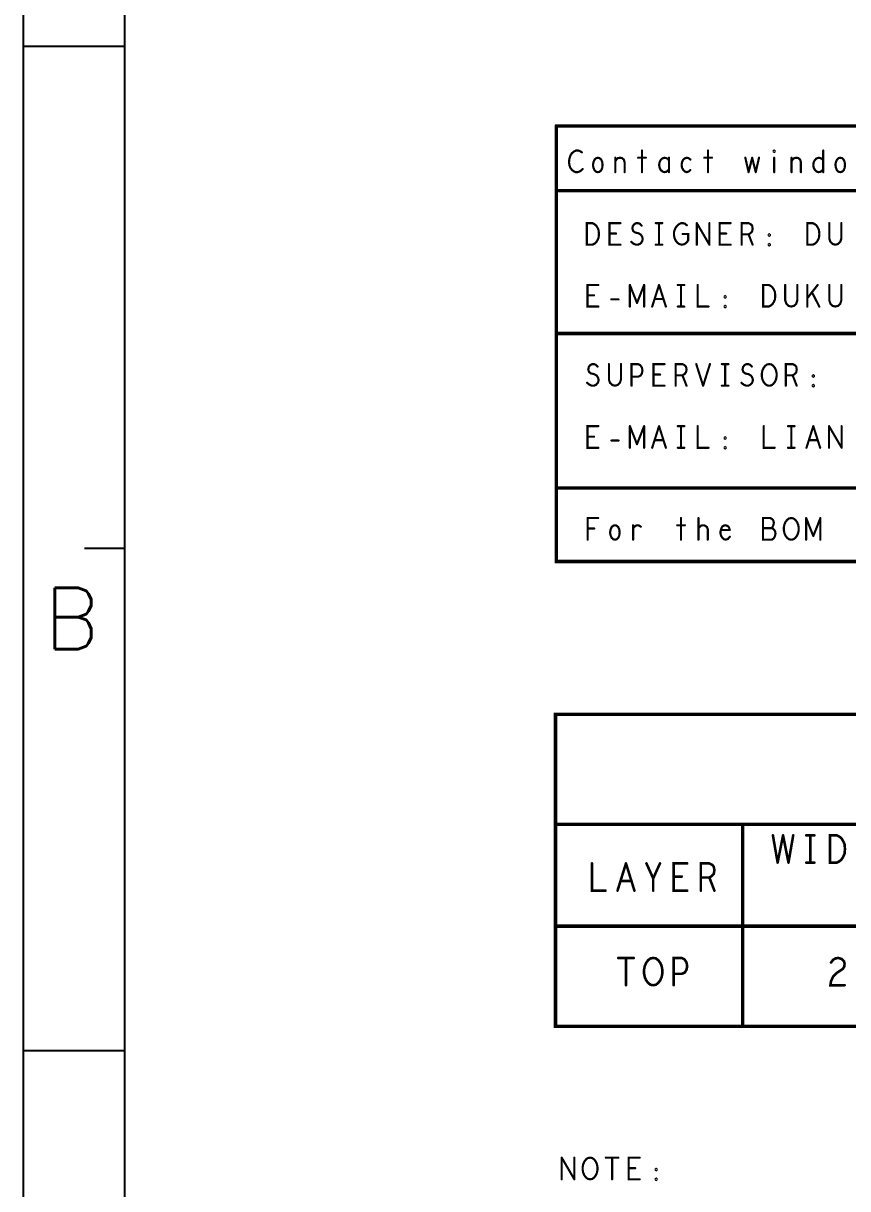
# Model space of a CAD drawing. Header units: millimetres. Extents: x 3362 to 3827, y -139 to 191.
# Drawn here: x 3361.8 to 3410.2, y 55.4 to 123.9 of the extents above; entities that cross this region are included whole.
import ezdxf

# ---------------------------------------------------------------- set-up
doc = ezdxf.new("R2010")
doc.units = ezdxf.units.MM
doc.header["$LTSCALE"] = 23.1
doc.linetypes.add('PHANTOM', pattern=[29.5, 9.5, -1.5, 3, -1.5, 3, -1.5, 9.5])
doc.layers.get('0').update_dxf_attribs({"linetype": 'CONTINUOUS'})
doc.layers.add('0PAPERF', color=2, linetype='PHANTOM', plot=False)
doc.styles.add('SIMPLEX', font='simplex.shx')

# ---------------------------------------------------------------- blocks, each defined once
blk = doc.blocks.new('PAD_R1')
at = {"const_width": 0.5}
blk.add_lwpolyline([(0.25, 0, 1), (-0.25, 0, 1)], format="xyb", close=True, dxfattribs=at)

msp = doc.modelspace()

# ---------------------------------------------------------------- linework, layer by layer
for p, q in [((3367.728, 181.48), (3367.728, -133.505)), ((3367.728, 122.494), (3361.829, 122.494)), ((3367.728, 93.001), (3365.369, 93.001)), ((3367.728, 63.508), (3361.829, 63.508))]:
    msp.add_line(p, q)
for points, const_width in [([(3393.113, 117.828), (3514.932, 117.828)], 0.203), ([(3393.113, 105.636), (3393.113, 117.828)], 0.203), ([(3393.113, 114.018), (3393.113, 117.828)], 0.203), ([(3394.612, 116.275), (3394.516, 116.339), (3394.403, 116.381), (3394.275, 116.381), (3394.13, 116.317), (3394.017, 116.212), (3393.937, 116.085), (3393.873, 115.873), (3393.857, 115.682), (3393.889, 115.492), (3393.937, 115.365), (3394.033, 115.238), (3394.146, 115.153), (3394.259, 115.111), (3394.371, 115.111), (3394.484, 115.153), (3394.58, 115.217), (3394.661, 115.301)], 0.127), ([(3398.145, 116.381), (3398.145, 115.111)], 0.127), ([(3402.031, 116.381), (3402.031, 115.111)], 0.127), ([(3408.798, 116.381), (3408.798, 115.111)], 0.127), ([(3396.576, 115.746), (3396.64, 115.852), (3396.737, 115.936), (3396.865, 115.958), (3396.978, 115.936), (3397.075, 115.852), (3397.123, 115.704), (3397.123, 115.111)], 0.127), ([(3396.576, 115.111), (3396.576, 115.958)], 0.127), ([(3397.919, 115.958), (3398.37, 115.958)], 0.127), ([(3399.73, 115.809), (3399.665, 115.894), (3399.569, 115.936), (3399.456, 115.958), (3399.344, 115.915), (3399.247, 115.831), (3399.183, 115.704), (3399.151, 115.534), (3399.183, 115.365), (3399.247, 115.238), (3399.344, 115.153), (3399.456, 115.111), (3399.569, 115.132), (3399.665, 115.196), (3399.73, 115.28)], 0.127), ([(3399.73, 115.111), (3399.73, 115.958)], 0.127), ([(3400.993, 115.852), (3400.88, 115.936), (3400.784, 115.958), (3400.655, 115.915), (3400.559, 115.831), (3400.494, 115.682), (3400.478, 115.534), (3400.494, 115.386), (3400.559, 115.259), (3400.655, 115.153), (3400.784, 115.111), (3400.896, 115.153), (3400.993, 115.238)], 0.127), ([(3401.806, 115.958), (3402.256, 115.958)], 0.127), ([(3404.22, 115.958), (3404.413, 115.111)], 0.127), ([(3404.413, 115.111), (3404.622, 115.958)], 0.127), ([(3404.622, 115.958), (3404.831, 115.111)], 0.127), ([(3404.831, 115.111), (3405.024, 115.958)], 0.127), ([(3405.917, 115.958), (3405.917, 115.111)], 0.127), ([(3406.939, 115.746), (3407.004, 115.852), (3407.1, 115.936), (3407.229, 115.958), (3407.341, 115.936), (3407.438, 115.852), (3407.486, 115.704), (3407.486, 115.111)], 0.127), ([(3406.939, 115.111), (3406.939, 115.958)], 0.127), ([(3408.798, 115.301), (3408.733, 115.196), (3408.637, 115.132), (3408.524, 115.111), (3408.395, 115.153), (3408.299, 115.259), (3408.234, 115.386), (3408.218, 115.534), (3408.234, 115.682), (3408.299, 115.809), (3408.395, 115.915), (3408.524, 115.958), (3408.637, 115.936), (3408.717, 115.894), (3408.798, 115.809)], 0.127), ([(3393.113, 114.018), (3393.113, 114.037)], 0.203), ([(3514.932, 114.018), (3393.113, 114.018)], 0.203), ([(3396.879, 110.848), (3396.235, 110.848), (3396.235, 112.118), (3396.879, 112.118)], 0.127), ([(3397.515, 111.017), (3397.643, 110.911), (3397.788, 110.848), (3397.917, 110.848), (3398.045, 110.911), (3398.142, 111.017), (3398.19, 111.165), (3398.158, 111.313), (3398.078, 111.44), (3397.933, 111.525), (3397.74, 111.567), (3397.627, 111.652), (3397.579, 111.8), (3397.611, 111.948), (3397.692, 112.054), (3397.804, 112.118), (3397.917, 112.118), (3398.029, 112.075), (3398.126, 111.97)], 0.127), ([(3398.955, 112.118), (3399.341, 112.118)], 0.127), ([(3399.148, 112.118), (3399.148, 110.848)], 0.127), ([(3400.54, 111.483), (3400.862, 111.483), (3400.862, 111.102), (3400.765, 110.975), (3400.652, 110.89), (3400.491, 110.848), (3400.331, 110.89), (3400.218, 110.975), (3400.121, 111.102), (3400.057, 111.25), (3400.025, 111.419), (3400.025, 111.567), (3400.057, 111.694), (3400.121, 111.843), (3400.218, 111.97), (3400.314, 112.054), (3400.443, 112.118), (3400.556, 112.118), (3400.685, 112.075), (3400.781, 111.991)], 0.127), ([(3401.369, 110.848), (3401.369, 112.118)], 0.127), ([(3401.369, 112.118), (3402.109, 110.848)], 0.127), ([(3402.109, 110.848), (3402.109, 112.118)], 0.127), ([(3403.356, 110.848), (3402.712, 110.848), (3402.712, 112.118), (3403.356, 112.118)], 0.127), ([(3404.008, 110.848), (3404.008, 112.118), (3404.41, 112.118), (3404.538, 112.054), (3404.619, 111.97), (3404.651, 111.8), (3404.619, 111.631), (3404.522, 111.525), (3404.41, 111.462), (3404.008, 111.462)], 0.127), ([(3409.157, 112.118), (3409.157, 111.208), (3409.221, 111.017), (3409.35, 110.89), (3409.511, 110.848), (3409.672, 110.89), (3409.801, 111.017), (3409.865, 111.208), (3409.865, 112.118)], 0.127), ([(3396.621, 111.504), (3396.235, 111.504)], 0.127), ([(3398.955, 110.848), (3399.341, 110.848)], 0.127), ([(3403.098, 111.504), (3402.712, 111.504)], 0.127), ([(3404.41, 111.462), (3404.651, 110.848)], 0.127), ([(3395.583, 107.216), (3394.94, 107.216), (3394.94, 108.486), (3395.583, 108.486)], 0.127), ([(3397.434, 107.216), (3397.434, 108.486)], 0.127), ([(3397.434, 108.486), (3397.852, 107.427)], 0.127), ([(3397.852, 107.427), (3398.271, 108.486)], 0.127), ([(3398.271, 108.486), (3398.271, 107.216)], 0.127), ([(3398.746, 107.216), (3399.148, 108.486)], 0.127), ([(3399.148, 108.486), (3399.55, 107.216)], 0.127), ([(3400.25, 108.486), (3400.636, 108.486)], 0.127), ([(3400.443, 108.486), (3400.443, 107.216)], 0.127), ([(3401.417, 108.486), (3401.417, 107.216), (3402.06, 107.216)], 0.127), ([(3406.566, 108.486), (3406.566, 107.576), (3406.631, 107.385), (3406.759, 107.258), (3406.92, 107.216), (3407.081, 107.258), (3407.21, 107.385), (3407.274, 107.576), (3407.274, 108.486)], 0.127), ([(3407.862, 107.216), (3407.862, 108.486)], 0.127), ([(3408.473, 108.486), (3407.862, 107.703)], 0.127), ([(3409.157, 108.486), (3409.157, 107.576), (3409.221, 107.385), (3409.35, 107.258), (3409.511, 107.216), (3409.672, 107.258), (3409.801, 107.385), (3409.865, 107.576), (3409.865, 108.486)], 0.127), ([(3395.326, 107.872), (3394.94, 107.872)], 0.127), ([(3396.348, 107.639), (3396.766, 107.639)], 0.127), ([(3399.405, 107.66), (3398.891, 107.66)], 0.127), ([(3408.569, 107.216), (3408.135, 108.062)], 0.127), ([(3400.25, 107.216), (3400.636, 107.216)], 0.127), ([(3393.113, 96.561), (3393.113, 105.636), (3514.932, 105.636)], 0.203), ([(3394.924, 102.737), (3395.053, 102.631), (3395.197, 102.567), (3395.326, 102.567), (3395.455, 102.631), (3395.551, 102.737), (3395.599, 102.885), (3395.567, 103.033), (3395.487, 103.16), (3395.342, 103.245), (3395.149, 103.287), (3395.036, 103.372), (3394.988, 103.52), (3395.02, 103.668), (3395.101, 103.774), (3395.213, 103.837), (3395.326, 103.837), (3395.439, 103.795), (3395.535, 103.689)], 0.127), ([(3396.203, 103.837), (3396.203, 102.927), (3396.267, 102.737), (3396.396, 102.61), (3396.557, 102.567), (3396.718, 102.61), (3396.847, 102.737), (3396.911, 102.927), (3396.911, 103.837)], 0.127), ([(3397.531, 102.567), (3397.531, 103.837), (3397.917, 103.837), (3398.045, 103.774), (3398.142, 103.626), (3398.174, 103.456), (3398.142, 103.287), (3398.061, 103.16), (3397.917, 103.096), (3397.531, 103.096)], 0.127), ([(3399.47, 102.567), (3398.826, 102.567), (3398.826, 103.837), (3399.47, 103.837)], 0.127), ([(3400.121, 102.567), (3400.121, 103.837), (3400.524, 103.837), (3400.652, 103.774), (3400.733, 103.689), (3400.765, 103.52), (3400.733, 103.35), (3400.636, 103.245), (3400.524, 103.181), (3400.121, 103.181)], 0.127), ([(3401.337, 103.837), (3401.739, 102.567)], 0.127), ([(3401.739, 102.567), (3402.141, 103.837)], 0.127), ([(3402.841, 103.837), (3403.227, 103.837)], 0.127), ([(3403.034, 103.837), (3403.034, 102.567)], 0.127), ([(3403.992, 102.737), (3404.12, 102.631), (3404.265, 102.567), (3404.394, 102.567), (3404.522, 102.631), (3404.619, 102.737), (3404.667, 102.885), (3404.635, 103.033), (3404.555, 103.16), (3404.41, 103.245), (3404.217, 103.287), (3404.104, 103.372), (3404.056, 103.52), (3404.088, 103.668), (3404.169, 103.774), (3404.281, 103.837), (3404.394, 103.837), (3404.506, 103.795), (3404.603, 103.689)], 0.127), ([(3406.598, 102.567), (3406.598, 103.837), (3407.001, 103.837), (3407.129, 103.774), (3407.21, 103.689), (3407.242, 103.52), (3407.21, 103.35), (3407.113, 103.245), (3407.001, 103.181), (3406.598, 103.181)], 0.127), ([(3399.212, 103.223), (3398.826, 103.223)], 0.127), ([(3400.524, 103.181), (3400.765, 102.567)], 0.127), ([(3407.001, 103.181), (3407.242, 102.567)], 0.127), ([(3402.841, 102.567), (3403.227, 102.567)], 0.127), ([(3395.583, 98.923), (3394.94, 98.923), (3394.94, 100.193), (3395.583, 100.193)], 0.127), ([(3397.434, 98.923), (3397.434, 100.193)], 0.127), ([(3397.434, 100.193), (3397.852, 99.134)], 0.127), ([(3397.852, 99.134), (3398.271, 100.193)], 0.127), ([(3398.271, 100.193), (3398.271, 98.923)], 0.127), ([(3398.746, 98.923), (3399.148, 100.193)], 0.127), ([(3399.148, 100.193), (3399.55, 98.923)], 0.127), ([(3400.25, 100.193), (3400.636, 100.193)], 0.127), ([(3400.443, 100.193), (3400.443, 98.923)], 0.127), ([(3401.417, 100.193), (3401.417, 98.923), (3402.06, 98.923)], 0.127), ([(3405.303, 100.193), (3405.303, 98.923), (3405.947, 98.923)], 0.127), ([(3406.727, 100.193), (3407.113, 100.193)], 0.127), ([(3406.92, 100.193), (3406.92, 98.923)], 0.127), ([(3407.814, 98.923), (3408.216, 100.193)], 0.127), ([(3408.216, 100.193), (3408.618, 98.923)], 0.127), ([(3409.141, 100.193), (3409.881, 98.923)], 0.127), ([(3409.141, 98.923), (3409.141, 100.193)], 0.127), ([(3409.881, 98.923), (3409.881, 100.193)], 0.127), ([(3395.326, 99.579), (3394.94, 99.579)], 0.127), ([(3396.348, 99.346), (3396.766, 99.346)], 0.127), ([(3399.405, 99.367), (3398.891, 99.367)], 0.127), ([(3408.473, 99.367), (3407.958, 99.367)], 0.127), ([(3400.25, 98.923), (3400.636, 98.923)], 0.127), ([(3406.727, 98.923), (3407.113, 98.923)], 0.127), ([(3514.932, 92.243), (3393.113, 92.243), (3393.113, 96.561), (3514.932, 96.561)], 0.203), ([(3394.956, 93.525), (3394.956, 94.795), (3395.567, 94.795)], 0.127), ([(3400.443, 94.795), (3400.443, 93.525)], 0.127), ([(3401.465, 93.525), (3401.465, 94.795)], 0.127), ([(3405.754, 94.202), (3405.818, 94.266), (3405.866, 94.372), (3405.898, 94.52), (3405.866, 94.647), (3405.802, 94.732), (3405.689, 94.795), (3405.255, 94.795), (3405.255, 93.525), (3405.786, 93.525), (3405.898, 93.61), (3405.963, 93.737), (3405.995, 93.885), (3405.963, 94.033), (3405.866, 94.16), (3405.754, 94.202), (3405.255, 94.202)], 0.127), ([(3407.797, 94.795), (3408.216, 93.737)], 0.127), ([(3407.797, 93.525), (3407.797, 94.795)], 0.127), ([(3408.216, 93.737), (3408.634, 94.795)], 0.127), ([(3408.634, 94.795), (3408.634, 93.525)], 0.127), ([(3395.342, 94.181), (3394.956, 94.181)], 0.127), ([(3397.627, 94.202), (3397.708, 94.287), (3397.788, 94.351), (3397.901, 94.372), (3397.981, 94.351), (3398.078, 94.287)], 0.127), ([(3397.627, 93.525), (3397.627, 94.372)], 0.127), ([(3400.218, 94.372), (3400.669, 94.372)], 0.127), ([(3401.465, 94.181), (3401.546, 94.287), (3401.626, 94.351), (3401.755, 94.372), (3401.851, 94.351), (3401.964, 94.266), (3402.012, 94.139), (3402.012, 93.525)], 0.127), ([(3403.308, 94.097), (3403.259, 94.245), (3403.179, 94.329), (3403.066, 94.372), (3402.954, 94.351), (3402.857, 94.287), (3402.793, 94.139), (3402.76, 94.012), (3402.76, 93.885), (3402.793, 93.758), (3402.873, 93.631), (3402.97, 93.546), (3403.082, 93.525), (3403.195, 93.567), (3403.308, 93.694)], 0.127), ([(3402.793, 94.097), (3403.308, 94.097)], 0.127), ([(3514.897, 83.271), (3393.064, 83.271), (3393.064, 76.804)], 0.203), ([(3514.889, 64.946), (3393.064, 64.946), (3393.064, 76.804), (3514.894, 76.793)], 0.203), ([(3404.069, 64.946), (3404.069, 76.804)], 0.203), ([(3405.841, 76.157), (3406.119, 74.557)], 0.152), ([(3406.119, 74.557), (3406.438, 76.157)], 0.152), ([(3406.438, 76.157), (3406.756, 74.557)], 0.152), ([(3406.756, 74.557), (3407.035, 76.157)], 0.152), ([(3407.799, 76.157), (3408.277, 76.157)], 0.152), ([(3408.038, 76.157), (3408.038, 74.557)], 0.152), ([(3407.799, 74.557), (3408.277, 74.557)], 0.152), ([(3395.207, 74.51), (3395.207, 72.91), (3396.003, 72.91)], 0.152), ([(3396.707, 72.91), (3397.205, 74.51)], 0.152), ([(3397.205, 74.51), (3397.702, 72.91)], 0.152), ([(3398.805, 72.91), (3398.805, 73.63), (3398.407, 74.51)], 0.152), ([(3399.203, 74.51), (3398.805, 73.63)], 0.152), ([(3400.803, 72.91), (3400.007, 72.91), (3400.007, 74.51), (3400.803, 74.51)], 0.152), ([(3401.607, 72.91), (3401.607, 74.51), (3402.105, 74.51), (3402.264, 74.43), (3402.363, 74.323), (3402.403, 74.11), (3402.363, 73.897), (3402.244, 73.763), (3402.105, 73.683), (3401.607, 73.683)], 0.152), ([(3397.523, 73.47), (3396.886, 73.47)], 0.152), ([(3400.485, 73.737), (3400.007, 73.737)], 0.152), ([(3402.105, 73.683), (3402.403, 72.91)], 0.152), ([(3393.048, 70.825), (3510.777, 70.825)], 0.203), ([(3396.747, 68.956), (3397.662, 68.956)], 0.152), ([(3397.205, 68.956), (3397.205, 67.356)], 0.152), ([(3400.007, 67.356), (3400.007, 68.956), (3400.485, 68.956), (3400.644, 68.876), (3400.763, 68.69), (3400.803, 68.476), (3400.763, 68.263), (3400.664, 68.103), (3400.485, 68.023), (3400.007, 68.023)], 0.152), ([(3409.26, 68.69), (3409.379, 68.85), (3409.519, 68.93), (3409.678, 68.956), (3409.877, 68.903), (3410.016, 68.77), (3410.056, 68.61), (3410.036, 68.45), (3409.956, 68.316), (3409.559, 68.05), (3409.379, 67.863), (3409.26, 67.596), (3409.22, 67.356), (3410.056, 67.356)], 0.152), ([(3393.429, 57.227), (3394.169, 55.957)], 0.127), ([(3393.429, 55.957), (3393.429, 57.227)], 0.127), ([(3394.169, 55.957), (3394.169, 57.227)], 0.127), ([(3396.02, 57.227), (3396.76, 57.227)], 0.127), ([(3396.39, 57.227), (3396.39, 55.957)], 0.127), ([(3398.007, 55.957), (3397.363, 55.957), (3397.363, 57.227), (3398.007, 57.227)], 0.127), ([(3397.75, 56.613), (3397.363, 56.613)], 0.127)]:
    msp.add_lwpolyline(points, dxfattribs=dict(const_width=const_width))
for points, const_width in [([(3405.917, 116.296), (3405.885, 116.317), (3405.885, 116.36), (3405.917, 116.381), (3405.949, 116.36), (3405.949, 116.317)], 0.127), ([(3395.554, 115.111), (3395.457, 115.132), (3395.361, 115.217), (3395.297, 115.365), (3395.264, 115.534), (3395.297, 115.704), (3395.361, 115.852), (3395.457, 115.936), (3395.554, 115.958), (3395.651, 115.936), (3395.747, 115.852), (3395.811, 115.704), (3395.828, 115.534), (3395.811, 115.365), (3395.747, 115.217), (3395.651, 115.132)], 0.127), ([(3409.803, 115.111), (3409.707, 115.132), (3409.61, 115.217), (3409.546, 115.365), (3409.514, 115.534), (3409.546, 115.704), (3409.61, 115.852), (3409.707, 115.936), (3409.803, 115.958), (3409.9, 115.936), (3409.996, 115.852), (3410.061, 115.704), (3410.077, 115.534), (3410.061, 115.365), (3409.996, 115.217), (3409.9, 115.132)], 0.127), ([(3394.908, 110.848), (3394.908, 112.118), (3395.229, 112.118), (3395.358, 112.054), (3395.455, 111.97), (3395.535, 111.843), (3395.599, 111.694), (3395.615, 111.483), (3395.599, 111.271), (3395.535, 111.123), (3395.455, 110.996), (3395.358, 110.911), (3395.229, 110.848)], 0.127), ([(3407.862, 110.848), (3407.862, 112.118), (3408.183, 112.118), (3408.312, 112.054), (3408.409, 111.97), (3408.489, 111.843), (3408.553, 111.694), (3408.569, 111.483), (3408.553, 111.271), (3408.489, 111.123), (3408.409, 110.996), (3408.312, 110.911), (3408.183, 110.848)], 0.127), ([(3405.625, 111.377), (3405.593, 111.398), (3405.593, 111.44), (3405.625, 111.462), (3405.657, 111.44), (3405.657, 111.398)], 0.127), ([(3405.625, 110.805), (3405.593, 110.827), (3405.593, 110.869), (3405.625, 110.89), (3405.657, 110.869), (3405.657, 110.827)], 0.127), ([(3405.271, 107.216), (3405.271, 108.486), (3405.593, 108.486), (3405.721, 108.422), (3405.818, 108.338), (3405.898, 108.211), (3405.963, 108.062), (3405.979, 107.851), (3405.963, 107.639), (3405.898, 107.491), (3405.818, 107.364), (3405.721, 107.279), (3405.593, 107.216)], 0.127), ([(3403.034, 107.745), (3403.002, 107.766), (3403.002, 107.808), (3403.034, 107.83), (3403.066, 107.808), (3403.066, 107.766)], 0.127), ([(3403.034, 107.173), (3403.002, 107.195), (3403.002, 107.237), (3403.034, 107.258), (3403.066, 107.237), (3403.066, 107.195)], 0.127), ([(3405.625, 102.567), (3405.496, 102.588), (3405.384, 102.673), (3405.287, 102.8), (3405.223, 102.948), (3405.19, 103.118), (3405.19, 103.287), (3405.223, 103.456), (3405.287, 103.604), (3405.384, 103.731), (3405.496, 103.816), (3405.625, 103.837), (3405.754, 103.816), (3405.866, 103.731), (3405.963, 103.604), (3406.027, 103.456), (3406.059, 103.287), (3406.059, 103.118), (3406.027, 102.948), (3405.963, 102.8), (3405.866, 102.673), (3405.754, 102.588)], 0.127), ([(3408.216, 103.096), (3408.183, 103.118), (3408.183, 103.16), (3408.216, 103.181), (3408.248, 103.16), (3408.248, 103.118)], 0.127), ([(3408.216, 102.525), (3408.183, 102.546), (3408.183, 102.588), (3408.216, 102.61), (3408.248, 102.588), (3408.248, 102.546)], 0.127), ([(3403.034, 99.452), (3403.002, 99.473), (3403.002, 99.515), (3403.034, 99.536), (3403.066, 99.515), (3403.066, 99.473)], 0.127), ([(3403.034, 98.88), (3403.002, 98.901), (3403.002, 98.944), (3403.034, 98.965), (3403.066, 98.944), (3403.066, 98.901)], 0.127), ([(3406.92, 93.525), (3406.791, 93.546), (3406.679, 93.631), (3406.582, 93.758), (3406.518, 93.906), (3406.486, 94.075), (3406.486, 94.245), (3406.518, 94.414), (3406.582, 94.562), (3406.679, 94.689), (3406.791, 94.774), (3406.92, 94.795), (3407.049, 94.774), (3407.162, 94.689), (3407.258, 94.562), (3407.322, 94.414), (3407.355, 94.245), (3407.355, 94.075), (3407.322, 93.906), (3407.258, 93.758), (3407.162, 93.631), (3407.049, 93.546)], 0.127), ([(3396.557, 93.525), (3396.461, 93.546), (3396.364, 93.631), (3396.3, 93.779), (3396.267, 93.948), (3396.3, 94.118), (3396.364, 94.266), (3396.461, 94.351), (3396.557, 94.372), (3396.654, 94.351), (3396.75, 94.266), (3396.814, 94.118), (3396.831, 93.948), (3396.814, 93.779), (3396.75, 93.631), (3396.654, 93.546)], 0.127), ([(3409.2, 74.557), (3409.2, 76.157), (3409.598, 76.157), (3409.757, 76.077), (3409.877, 75.971), (3409.976, 75.811), (3410.056, 75.624), (3410.076, 75.357), (3410.056, 75.09), (3409.976, 74.904), (3409.877, 74.744), (3409.757, 74.637), (3409.598, 74.557)], 0.152), ([(3398.805, 67.356), (3398.646, 67.383), (3398.506, 67.49), (3398.387, 67.65), (3398.308, 67.836), (3398.268, 68.05), (3398.268, 68.263), (3398.308, 68.476), (3398.387, 68.663), (3398.506, 68.823), (3398.646, 68.93), (3398.805, 68.956), (3398.964, 68.93), (3399.103, 68.823), (3399.223, 68.663), (3399.302, 68.476), (3399.342, 68.263), (3399.342, 68.05), (3399.302, 67.836), (3399.223, 67.65), (3399.103, 67.49), (3398.964, 67.383)], 0.152), ([(3395.095, 55.957), (3394.966, 55.978), (3394.853, 56.063), (3394.757, 56.19), (3394.692, 56.338), (3394.66, 56.507), (3394.66, 56.676), (3394.692, 56.846), (3394.757, 56.994), (3394.853, 57.121), (3394.966, 57.206), (3395.095, 57.227), (3395.223, 57.206), (3395.336, 57.121), (3395.432, 56.994), (3395.497, 56.846), (3395.529, 56.676), (3395.529, 56.507), (3395.497, 56.338), (3395.432, 56.19), (3395.336, 56.063), (3395.223, 55.978)], 0.127), ([(3398.981, 56.486), (3398.948, 56.507), (3398.948, 56.549), (3398.981, 56.571), (3399.013, 56.549), (3399.013, 56.507)], 0.127), ([(3398.981, 55.914), (3398.948, 55.936), (3398.948, 55.978), (3398.981, 55.999), (3399.013, 55.978), (3399.013, 55.936)], 0.127)]:
    msp.add_lwpolyline(points, close=True, dxfattribs=dict(const_width=const_width))
at = {"layer": '0PAPERF'}
msp.add_line((3361.779, 191.387), (3361.779, -139.449), dxfattribs=at)

# ---------------------------------------------------------------- block references
for p, xscale, yscale in [((3393.113, 117.828), 0.2032, 0.2032), ((3393.113, 117.828), 0.2032, 0.2032), ((3393.113, 117.828), 0.2032, 0.2032), ((3398.145, 116.381), 0.127, 0.127), ((3402.031, 116.381), 0.127, 0.127), ((3408.798, 116.381), 0.127, 0.127), ((3394.612, 116.275), 0.127, 0.127), ((3396.576, 115.958), 0.127, 0.127), ((3396.576, 115.746), 0.127, 0.127), ((3397.919, 115.958), 0.127, 0.127), ((3398.37, 115.958), 0.127, 0.127), ((3399.73, 115.958), 0.127, 0.127), ((3399.73, 115.809), 0.127, 0.127), ((3400.993, 115.852), 0.127, 0.127), ((3401.806, 115.958), 0.127, 0.127), ((3402.256, 115.958), 0.127, 0.127), ((3404.22, 115.958), 0.127, 0.127), ((3404.622, 115.958), 0.127, 0.127), ((3404.622, 115.958), 0.127, 0.127), ((3405.024, 115.958), 0.127, 0.127), ((3405.917, 115.958), 0.127, 0.127), ((3406.939, 115.958), 0.127, 0.127), ((3406.939, 115.746), 0.127, 0.127), ((3408.798, 115.809), 0.127, 0.127), ((3394.661, 115.301), 0.127, 0.127), ((3396.576, 115.111), 0.127, 0.127), ((3397.123, 115.111), 0.127, 0.127), ((3398.145, 115.111), 0.127, 0.127), ((3399.73, 115.28), 0.127, 0.127), ((3399.73, 115.111), 0.127, 0.127), ((3400.993, 115.238), 0.127, 0.127), ((3402.031, 115.111), 0.127, 0.127), ((3404.413, 115.111), 0.127, 0.127), ((3404.413, 115.111), 0.127, 0.127), ((3404.831, 115.111), 0.127, 0.127), ((3404.831, 115.111), 0.127, 0.127), ((3405.917, 115.111), 0.127, 0.127), ((3406.939, 115.111), 0.127, 0.127), ((3407.486, 115.111), 0.127, 0.127), ((3408.798, 115.301), 0.127, 0.127), ((3408.798, 115.111), 0.127, 0.127), ((3393.113, 114.037), 0.2032, 0.2032), ((3393.113, 114.018), 0.2032, 0.2032), ((3393.113, 114.018), 0.2032, 0.2032), ((3393.113, 114.018), 0.2032, 0.2032), ((3396.879, 112.118), 0.127, 0.127), ((3398.126, 111.97), 0.127, 0.127), ((3398.955, 112.118), 0.127, 0.127), ((3399.148, 112.118), 0.127, 0.127), ((3399.341, 112.118), 0.127, 0.127), ((3400.781, 111.991), 0.127, 0.127), ((3401.369, 112.118), 0.127, 0.127), ((3401.369, 112.118), 0.127, 0.127), ((3402.109, 112.118), 0.127, 0.127), ((3403.356, 112.118), 0.127, 0.127), ((3409.157, 112.118), 0.127, 0.127), ((3409.865, 112.118), 0.127, 0.127), ((3396.235, 111.504), 0.127, 0.127), ((3396.621, 111.504), 0.127, 0.127), ((3396.879, 110.848), 0.127, 0.127), ((3397.515, 111.017), 0.127, 0.127), ((3398.955, 110.848), 0.127, 0.127), ((3399.148, 110.848), 0.127, 0.127), ((3399.341, 110.848), 0.127, 0.127), ((3400.54, 111.483), 0.127, 0.127), ((3401.369, 110.848), 0.127, 0.127), ((3402.109, 110.848), 0.127, 0.127), ((3402.109, 110.848), 0.127, 0.127), ((3402.712, 111.504), 0.127, 0.127), ((3403.098, 111.504), 0.127, 0.127), ((3403.356, 110.848), 0.127, 0.127), ((3404.008, 111.462), 0.127, 0.127), ((3404.008, 110.848), 0.127, 0.127), ((3404.41, 111.462), 0.127, 0.127), ((3404.651, 110.848), 0.127, 0.127), ((3395.583, 108.486), 0.127, 0.127), ((3397.434, 108.486), 0.127, 0.127), ((3397.434, 108.486), 0.127, 0.127), ((3398.271, 108.486), 0.127, 0.127), ((3398.271, 108.486), 0.127, 0.127), ((3399.148, 108.486), 0.127, 0.127), ((3399.148, 108.486), 0.127, 0.127), ((3400.25, 108.486), 0.127, 0.127), ((3400.443, 108.486), 0.127, 0.127), ((3400.636, 108.486), 0.127, 0.127), ((3401.417, 108.486), 0.127, 0.127), ((3406.566, 108.486), 0.127, 0.127), ((3407.274, 108.486), 0.127, 0.127), ((3407.862, 108.486), 0.127, 0.127), ((3408.473, 108.486), 0.127, 0.127), ((3409.157, 108.486), 0.127, 0.127), ((3409.865, 108.486), 0.127, 0.127), ((3394.94, 107.872), 0.127, 0.127), ((3395.326, 107.872), 0.127, 0.127), ((3396.348, 107.639), 0.127, 0.127), ((3396.766, 107.639), 0.127, 0.127), ((3397.852, 107.427), 0.127, 0.127), ((3397.852, 107.427), 0.127, 0.127), ((3398.891, 107.66), 0.127, 0.127), ((3399.405, 107.66), 0.127, 0.127), ((3407.862, 107.703), 0.127, 0.127), ((3408.135, 108.062), 0.127, 0.127), ((3395.583, 107.216), 0.127, 0.127), ((3397.434, 107.216), 0.127, 0.127), ((3398.271, 107.216), 0.127, 0.127), ((3398.746, 107.216), 0.127, 0.127), ((3399.55, 107.216), 0.127, 0.127), ((3400.25, 107.216), 0.127, 0.127), ((3400.443, 107.216), 0.127, 0.127), ((3400.636, 107.216), 0.127, 0.127), ((3402.06, 107.216), 0.127, 0.127), ((3407.862, 107.216), 0.127, 0.127), ((3408.569, 107.216), 0.127, 0.127), ((3393.113, 105.636), 0.2032, 0.2032), ((3395.535, 103.689), 0.127, 0.127), ((3396.203, 103.837), 0.127, 0.127), ((3396.911, 103.837), 0.127, 0.127), ((3399.47, 103.837), 0.127, 0.127), ((3401.337, 103.837), 0.127, 0.127), ((3402.141, 103.837), 0.127, 0.127), ((3402.841, 103.837), 0.127, 0.127), ((3403.034, 103.837), 0.127, 0.127), ((3403.227, 103.837), 0.127, 0.127), ((3404.603, 103.689), 0.127, 0.127), ((3394.924, 102.737), 0.127, 0.127), ((3397.531, 103.096), 0.127, 0.127), ((3398.826, 103.223), 0.127, 0.127), ((3399.212, 103.223), 0.127, 0.127), ((3400.121, 103.181), 0.127, 0.127), ((3400.524, 103.181), 0.127, 0.127), ((3403.992, 102.737), 0.127, 0.127), ((3406.598, 103.181), 0.127, 0.127), ((3407.001, 103.181), 0.127, 0.127), ((3397.531, 102.567), 0.127, 0.127), ((3399.47, 102.567), 0.127, 0.127), ((3400.121, 102.567), 0.127, 0.127), ((3400.765, 102.567), 0.127, 0.127), ((3401.739, 102.567), 0.127, 0.127), ((3401.739, 102.567), 0.127, 0.127), ((3402.841, 102.567), 0.127, 0.127), ((3403.034, 102.567), 0.127, 0.127), ((3403.227, 102.567), 0.127, 0.127), ((3406.598, 102.567), 0.127, 0.127), ((3407.242, 102.567), 0.127, 0.127), ((3395.583, 100.193), 0.127, 0.127), ((3397.434, 100.193), 0.127, 0.127), ((3397.434, 100.193), 0.127, 0.127), ((3398.271, 100.193), 0.127, 0.127), ((3398.271, 100.193), 0.127, 0.127), ((3399.148, 100.193), 0.127, 0.127), ((3399.148, 100.193), 0.127, 0.127), ((3400.25, 100.193), 0.127, 0.127), ((3400.443, 100.193), 0.127, 0.127), ((3400.636, 100.193), 0.127, 0.127), ((3401.417, 100.193), 0.127, 0.127), ((3405.303, 100.193), 0.127, 0.127), ((3406.727, 100.193), 0.127, 0.127), ((3406.92, 100.193), 0.127, 0.127), ((3407.113, 100.193), 0.127, 0.127), ((3408.216, 100.193), 0.127, 0.127), ((3408.216, 100.193), 0.127, 0.127), ((3409.141, 100.193), 0.127, 0.127), ((3409.141, 100.193), 0.127, 0.127), ((3409.881, 100.193), 0.127, 0.127), ((3394.94, 99.579), 0.127, 0.127), ((3395.326, 99.579), 0.127, 0.127), ((3396.348, 99.346), 0.127, 0.127), ((3396.766, 99.346), 0.127, 0.127), ((3398.891, 99.367), 0.127, 0.127), ((3399.405, 99.367), 0.127, 0.127), ((3407.958, 99.367), 0.127, 0.127), ((3408.473, 99.367), 0.127, 0.127), ((3395.583, 98.923), 0.127, 0.127), ((3397.434, 98.923), 0.127, 0.127), ((3397.852, 99.134), 0.127, 0.127), ((3397.852, 99.134), 0.127, 0.127), ((3398.271, 98.923), 0.127, 0.127), ((3398.746, 98.923), 0.127, 0.127), ((3399.55, 98.923), 0.127, 0.127), ((3400.25, 98.923), 0.127, 0.127), ((3400.443, 98.923), 0.127, 0.127), ((3400.636, 98.923), 0.127, 0.127), ((3402.06, 98.923), 0.127, 0.127), ((3405.947, 98.923), 0.127, 0.127), ((3406.727, 98.923), 0.127, 0.127), ((3406.92, 98.923), 0.127, 0.127), ((3407.113, 98.923), 0.127, 0.127), ((3407.814, 98.923), 0.127, 0.127), ((3408.618, 98.923), 0.127, 0.127), ((3409.141, 98.923), 0.127, 0.127), ((3409.881, 98.923), 0.127, 0.127), ((3409.881, 98.923), 0.127, 0.127), ((3393.113, 96.561), 0.2032, 0.2032), ((3395.567, 94.795), 0.127, 0.127), ((3400.443, 94.795), 0.127, 0.127), ((3401.465, 94.795), 0.127, 0.127), ((3407.797, 94.795), 0.127, 0.127), ((3407.797, 94.795), 0.127, 0.127), ((3408.634, 94.795), 0.127, 0.127), ((3408.634, 94.795), 0.127, 0.127), ((3394.956, 94.181), 0.127, 0.127), ((3395.342, 94.181), 0.127, 0.127), ((3397.627, 94.372), 0.127, 0.127), ((3397.627, 94.202), 0.127, 0.127), ((3398.078, 94.287), 0.127, 0.127), ((3400.218, 94.372), 0.127, 0.127), ((3400.669, 94.372), 0.127, 0.127), ((3401.465, 94.181), 0.127, 0.127), ((3402.793, 94.097), 0.127, 0.127), ((3403.308, 94.097), 0.127, 0.127), ((3403.308, 94.097), 0.127, 0.127), ((3405.255, 94.202), 0.127, 0.127), ((3405.754, 94.202), 0.127, 0.127), ((3408.216, 93.737), 0.127, 0.127), ((3408.216, 93.737), 0.127, 0.127), ((3394.956, 93.525), 0.127, 0.127), ((3397.627, 93.525), 0.127, 0.127), ((3400.443, 93.525), 0.127, 0.127), ((3401.465, 93.525), 0.127, 0.127), ((3402.012, 93.525), 0.127, 0.127), ((3403.308, 93.694), 0.127, 0.127), ((3407.797, 93.525), 0.127, 0.127), ((3408.634, 93.525), 0.127, 0.127), ((3393.064, 76.804), 0.2032, 0.2032), ((3404.069, 76.804), 0.2032, 0.2032), ((3405.841, 76.157), 0.1524, 0.1524), ((3406.438, 76.157), 0.1524, 0.1524), ((3406.438, 76.157), 0.1524, 0.1524), ((3407.035, 76.157), 0.1524, 0.1524), ((3407.799, 76.157), 0.1524, 0.1524), ((3408.038, 76.157), 0.1524, 0.1524), ((3408.277, 76.157), 0.1524, 0.1524), ((3406.119, 74.557), 0.1524, 0.1524), ((3406.119, 74.557), 0.1524, 0.1524), ((3406.756, 74.557), 0.1524, 0.1524), ((3406.756, 74.557), 0.1524, 0.1524), ((3407.799, 74.557), 0.1524, 0.1524), ((3408.038, 74.557), 0.1524, 0.1524), ((3408.277, 74.557), 0.1524, 0.1524), ((3395.207, 74.51), 0.1524, 0.1524), ((3397.205, 74.51), 0.1524, 0.1524), ((3397.205, 74.51), 0.1524, 0.1524), ((3398.407, 74.51), 0.1524, 0.1524), ((3399.203, 74.51), 0.1524, 0.1524), ((3400.803, 74.51), 0.1524, 0.1524), ((3396.886, 73.47), 0.1524, 0.1524), ((3397.523, 73.47), 0.1524, 0.1524), ((3398.805, 73.63), 0.1524, 0.1524), ((3400.007, 73.737), 0.1524, 0.1524), ((3400.485, 73.737), 0.1524, 0.1524), ((3401.607, 73.683), 0.1524, 0.1524), ((3402.105, 73.683), 0.1524, 0.1524), ((3396.003, 72.91), 0.1524, 0.1524), ((3396.707, 72.91), 0.1524, 0.1524), ((3397.702, 72.91), 0.1524, 0.1524), ((3398.805, 72.91), 0.1524, 0.1524), ((3400.803, 72.91), 0.1524, 0.1524), ((3401.607, 72.91), 0.1524, 0.1524), ((3402.403, 72.91), 0.1524, 0.1524), ((3393.048, 70.825), 0.2032, 0.2032), ((3396.747, 68.956), 0.1524, 0.1524), ((3397.205, 68.956), 0.1524, 0.1524), ((3397.662, 68.956), 0.1524, 0.1524), ((3409.26, 68.69), 0.1524, 0.1524), ((3400.007, 68.023), 0.1524, 0.1524), ((3397.205, 67.356), 0.1524, 0.1524), ((3400.007, 67.356), 0.1524, 0.1524), ((3410.056, 67.356), 0.1524, 0.1524), ((3404.069, 64.946), 0.2032, 0.2032), ((3393.429, 57.227), 0.127, 0.127), ((3393.429, 57.227), 0.127, 0.127), ((3394.169, 57.227), 0.127, 0.127), ((3396.02, 57.227), 0.127, 0.127), ((3396.39, 57.227), 0.127, 0.127), ((3396.76, 57.227), 0.127, 0.127), ((3398.007, 57.227), 0.127, 0.127), ((3397.363, 56.613), 0.127, 0.127), ((3397.75, 56.613), 0.127, 0.127), ((3393.429, 55.957), 0.127, 0.127), ((3394.169, 55.957), 0.127, 0.127), ((3394.169, 55.957), 0.127, 0.127), ((3396.39, 55.957), 0.127, 0.127), ((3398.007, 55.957), 0.127, 0.127)]:
    msp.add_blockref('PAD_R1', p, dxfattribs=dict(xscale=xscale, yscale=yscale))

# ---------------------------------------------------------------- texts
at = {"style": 'SIMPLEX'}
msp.add_text('B', height=3.586, dxfattribs=at).set_placement((3363.009, 87.102))

doc.saveas('drawing.dxf')
